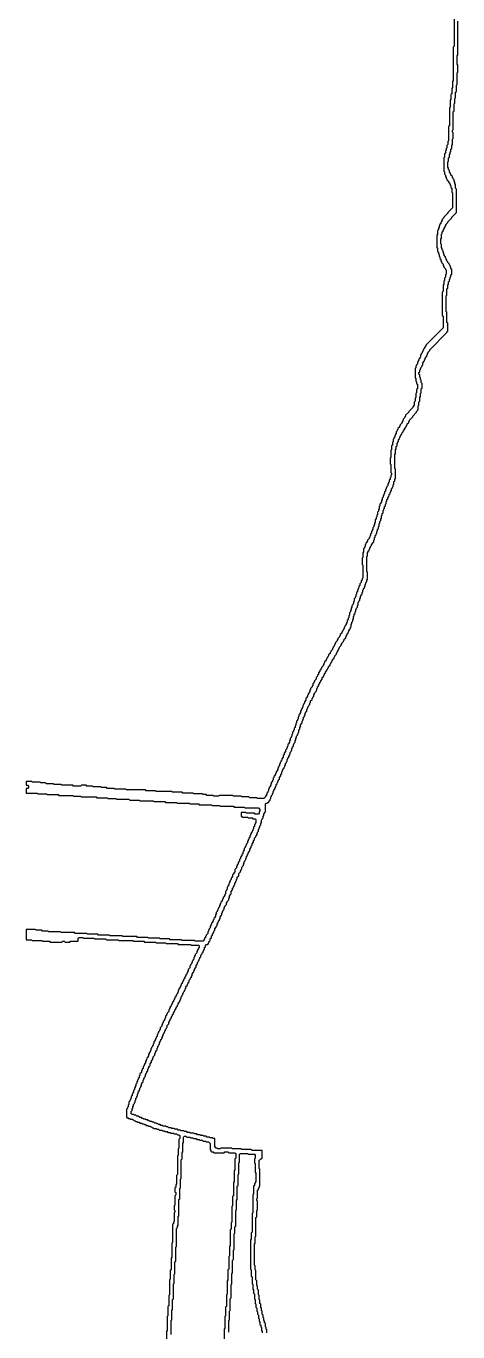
# Model space of a CAD drawing. Header units: metres. Extents: x 0 to 333, y 0 to 424.
# Drawn here: x 0 to 46.2, y 139.5 to 279 of the extents above; entities that cross this region are included whole.
import ezdxf

# ---------------------------------------------------------------- set-up
doc = ezdxf.new("R2010")
doc.units = ezdxf.units.M

msp = doc.modelspace()

# ---------------------------------------------------------------- linework, layer by layer
for points in [[(45.75, 279.92), (45.75, 276.83), (45.67, 276.75), (45.67, 273.17), (45.58, 273.08), (45.58, 272.42), (45.5, 272.33), (45.5, 271.75), (45.42, 271.67), (45.42, 271.17), (45.33, 271.08), (45.33, 270.33), (45.25, 270.25), (45.25, 268.33), (45.17, 268.25), (45.17, 266.75), (45.08, 266.67), (45.08, 266.33), (45, 266.25), (45, 266), (44.92, 265.92), (44.92, 265.75), (44.83, 265.67), (44.83, 265.42), (44.75, 265.33), (44.75, 265), (44.67, 264.92), (44.67, 263.5), (44.75, 263.42), (44.75, 263.17), (44.83, 263.08), (44.83, 262.92), (44.92, 262.83), (44.92, 262.75), (45, 262.67), (45, 262.58), (45.17, 262.42), (45.17, 262.33), (45.25, 262.25), (45.25, 262.17), (45.33, 262.08), (45.33, 262), (45.42, 261.92), (45.42, 261.75), (45.5, 261.67), (45.5, 261.25), (45.58, 261.17), (45.58, 259.58), (45.08, 259.08), (45.08, 259), (44.67, 258.58), (44.67, 258.5), (44.5, 258.33), (44.5, 258.25), (44.42, 258.17), (44.42, 258.08), (44.33, 258), (44.33, 257.92), (44.25, 257.83), (44.25, 257.75), (44.17, 257.67), (44.17, 257.5), (44.08, 257.42), (44.08, 257.25), (44, 257.17), (44, 256.75), (43.92, 256.67), (43.92, 255.33), (44, 255.25), (44, 254.92), (44.08, 254.83), (44.08, 254.67), (44.17, 254.58), (44.17, 254.42), (44.25, 254.33), (44.25, 254.17), (44.33, 254.08), (44.33, 253.92), (44.42, 253.83), (44.42, 253.75), (44.58, 253.58), (44.58, 253.42), (44.67, 253.33), (44.67, 253.25), (44.83, 253.08), (44.83, 253), (44.92, 252.92), (44.92, 252.5), (44.83, 252.42), (44.83, 252.17), (44.75, 252.08), (44.75, 251.83), (44.67, 251.75), (44.67, 251.42), (44.58, 251.33), (44.58, 250.67), (44.5, 250.58), (44.5, 248.08), (44.58, 248), (44.58, 246.75), (42.75, 244.92), (42.75, 244.83), (42.58, 244.67), (42.58, 244.58), (42.5, 244.5), (42.5, 244.42), (42.42, 244.33), (42.42, 244.25), (42.33, 244.17), (42.33, 244.08), (42.25, 244), (42.25, 243.92), (42.17, 243.83), (42.17, 243.67), (42.08, 243.58), (42.08, 243.5), (42, 243.42), (42, 243.33), (41.92, 243.25), (41.92, 243.17), (41.83, 243.08), (41.83, 242.92), (41.75, 242.83), (41.75, 242.75), (41.67, 242.67), (41.67, 242.5), (41.58, 242.42), (41.58, 241.42), (41.67, 241.33), (41.67, 241.08), (41.75, 241), (41.75, 240.83), (41.83, 240.75), (41.83, 240.25), (41.75, 240.17), (41.75, 239.83), (41.67, 239.75), (41.67, 239.33), (41.58, 239.25), (41.58, 238.92), (41.5, 238.83), (41.5, 238.5), (41.33, 238.33), (41.33, 238.25), (40.92, 237.83), (40.92, 237.75), (40.58, 237.42), (40.58, 237.33), (40.5, 237.25), (40.5, 237.17), (40.33, 237), (40.33, 236.92), (40.25, 236.83), (40.25, 236.75), (40.17, 236.67), (40.17, 236.58), (40, 236.42), (40, 236.33), (39.92, 236.25), (39.92, 236.17), (39.75, 236), (39.75, 235.92), (39.67, 235.83), (39.67, 235.75), (39.58, 235.67), (39.58, 235.5), (39.5, 235.42), (39.5, 235.33), (39.42, 235.25), (39.42, 235.08), (39.33, 235), (39.33, 234.92), (39.25, 234.83), (39.25, 234.58), (39.17, 234.5), (39.17, 234.25), (39.08, 234.17), (39.08, 233.75), (39, 233.67), (39, 232.92), (38.92, 232.83), (38.92, 232.25), (39, 232.17), (39, 231.33), (39.08, 231.25), (39.08, 231.08), (39, 231), (39, 230.83), (38.92, 230.75), (38.92, 230.58), (38.83, 230.5), (38.83, 230.33), (38.75, 230.25), (38.75, 230.17), (38.67, 230.08), (38.67, 229.92), (38.58, 229.83), (38.58, 229.75), (38.5, 229.67), (38.5, 229.58), (38.42, 229.5), (38.42, 229.33), (38.33, 229.25), (38.33, 229.08), (38.25, 229), (38.25, 228.92), (38.17, 228.83), (38.17, 228.67), (38.08, 228.58), (38.08, 228.42), (38, 228.33), (38, 228.17), (37.92, 228.08), (37.92, 228), (37.83, 227.92), (37.83, 227.75), (37.75, 227.67), (37.75, 227.42), (37.67, 227.33), (37.67, 227.17), (37.58, 227.08), (37.58, 226.83), (37.5, 226.75), (37.5, 226.58), (37.42, 226.5), (37.42, 226.33), (37.33, 226.25), (37.33, 226), (37.25, 225.92), (37.25, 225.75), (37.17, 225.67), (37.17, 225.5), (37.08, 225.42), (37.08, 225.25), (37, 225.17), (37, 225.08), (36.92, 225), (36.92, 224.83), (36.83, 224.75), (36.83, 224.58), (36.75, 224.5), (36.75, 224.42), (36.67, 224.33), (36.67, 224.25), (36.5, 224.08), (36.5, 224), (36.42, 223.92), (36.42, 223.83), (36.33, 223.75), (36.33, 223.67), (36.25, 223.58), (36.25, 223.42), (36.17, 223.33), (36.17, 223.25), (36.08, 223.17), (36.08, 222.83), (36, 222.75), (36, 222.25), (35.92, 222.17), (35.92, 221.5), (36, 221.42), (36, 220.08), (35.92, 220), (35.92, 219.83), (35.83, 219.75), (35.83, 219.58), (35.67, 219.42), (35.67, 219.25), (35.58, 219.17), (35.58, 219), (35.5, 218.92), (35.5, 218.83), (35.42, 218.75), (35.42, 218.58), (35.33, 218.5), (35.33, 218.33), (35.25, 218.25), (35.25, 218.08), (35.17, 218), (35.17, 217.92), (35.08, 217.83), (35.08, 217.58), (35, 217.5), (35, 217.33), (34.92, 217.25), (34.92, 217.17), (34.83, 217.08), (34.83, 216.92), (34.75, 216.83), (34.75, 216.67), (34.67, 216.58), (34.67, 216.42), (34.58, 216.33), (34.58, 216.08), (34.5, 216), (34.5, 215.83), (34.42, 215.75), (34.42, 215.58), (34.33, 215.5), (34.33, 215.33), (34.25, 215.25), (34.25, 215.17), (34.17, 215.08), (34.17, 215), (34.08, 214.92), (34.08, 214.83), (34, 214.75), (34, 214.67), (33.92, 214.58), (33.92, 214.5), (33.83, 214.42), (33.83, 214.33), (33.75, 214.25), (33.75, 214.17), (33.58, 214), (33.58, 213.92), (33.5, 213.83), (33.5, 213.75), (33.33, 213.58), (33.33, 213.5), (33.25, 213.42), (33.25, 213.33), (33.08, 213.17), (33.08, 213.08), (33, 213), (33, 212.92), (32.92, 212.83), (32.92, 212.75), (32.83, 212.67), (32.83, 212.58), (32.75, 212.5), (32.75, 212.42), (32.58, 212.25), (32.58, 212.17), (32.5, 212.08), (32.5, 212), (32.33, 211.83), (32.33, 211.75), (32.25, 211.67), (32.25, 211.58), (32.17, 211.5), (32.17, 211.42), (32.08, 211.33), (32.08, 211.25), (31.92, 211.08), (31.92, 211), (31.83, 210.92), (31.83, 210.83), (31.75, 210.75), (31.75, 210.67), (31.58, 210.5), (31.58, 210.42), (31.5, 210.33), (31.5, 210.25), (31.42, 210.17), (31.42, 210.08), (31.25, 209.92), (31.25, 209.75), (31.17, 209.67), (31.17, 209.58), (31, 209.42), (31, 209.25), (30.83, 209.08), (30.83, 209), (30.75, 208.92), (30.75, 208.83), (30.67, 208.75), (30.67, 208.58), (30.58, 208.5), (30.58, 208.42), (30.42, 208.25), (30.42, 208.17), (30.33, 208.08), (30.33, 207.92), (30.25, 207.83), (30.25, 207.75), (30.17, 207.67), (30.17, 207.58), (30.08, 207.5), (30.08, 207.42), (30, 207.33), (30, 207.25), (29.92, 207.17), (29.92, 207), (29.75, 206.83), (29.75, 206.67), (29.67, 206.58), (29.67, 206.5), (29.58, 206.42), (29.58, 206.25), (29.5, 206.17), (29.5, 206.08), (29.42, 206), (29.42, 205.92), (29.33, 205.83), (29.33, 205.67), (29.25, 205.58), (29.25, 205.5), (29.17, 205.42), (29.17, 205.25), (29.08, 205.17), (29.08, 205), (29, 204.92), (29, 204.83), (28.92, 204.75), (28.92, 204.58), (28.83, 204.5), (28.83, 204.33), (28.75, 204.25), (28.75, 204.08), (28.67, 204), (28.67, 203.83), (28.58, 203.75), (28.58, 203.67), (28.5, 203.58), (28.5, 203.42), (28.42, 203.33), (28.42, 203.17), (28.33, 203.08), (28.33, 203), (28.25, 202.92), (28.25, 202.75), (28.17, 202.67), (28.17, 202.5), (28.08, 202.42), (28.08, 202.33), (28, 202.25), (28, 202.08), (27.92, 202), (27.92, 201.92), (27.83, 201.83), (27.83, 201.75), (27.75, 201.67), (27.75, 201.5), (27.58, 201.33), (27.58, 201.17), (27.5, 201.08), (27.5, 200.92), (27.33, 200.75), (27.33, 200.58), (27.25, 200.5), (27.25, 200.42), (27.17, 200.33), (27.17, 200.25), (27.08, 200.17), (27.08, 200), (27, 199.92), (27, 199.83), (26.92, 199.75), (26.92, 199.58), (26.83, 199.5), (26.83, 199.42), (26.75, 199.33), (26.75, 199.25), (26.67, 199.17), (26.67, 199.08), (26.58, 199), (26.58, 198.92), (26.5, 198.83), (26.5, 198.75), (26.42, 198.67), (26.42, 198.5), (26.33, 198.42), (26.33, 198.33), (26.25, 198.25), (26.25, 198.17), (26.17, 198.08), (26.17, 197.92), (26.08, 197.83), (26.08, 197.75), (26, 197.67), (26, 197.58), (25.92, 197.5), (25.92, 197.33), (25.83, 197.25), (25.83, 197.17), (25.75, 197.08), (25.75, 196.92), (25.58, 196.75), (25.58, 196.67), (25.42, 196.5), (24.75, 196.5), (24.67, 196.58), (23.92, 196.58), (23.83, 196.67), (23.08, 196.67), (23, 196.75), (22.17, 196.75), (22.08, 196.83), (20.67, 196.83), (20.58, 196.75), (20.08, 196.75), (20, 196.83), (19.33, 196.83), (19.25, 196.92), (18.92, 196.92), (18.83, 197), (17.92, 197), (17.83, 197.08), (16.75, 197.08), (16.67, 197.17), (15.67, 197.17), (15.58, 197.25), (13.92, 197.25), (13.83, 197.33), (12.83, 197.33), (12.75, 197.42), (10.75, 197.42), (10.67, 197.5), (9.5, 197.5), (9.42, 197.58), (8.67, 197.58), (8.58, 197.67), (8.08, 197.67), (8, 197.75), (7.17, 197.75), (7.08, 197.83), (6.5, 197.83), (6.42, 197.92), (5.92, 197.92), (5.83, 197.83), (5.08, 197.83), (5, 197.92), (3.83, 197.92), (3.75, 198), (3, 198), (2.92, 198.08), (2.17, 198.08), (2.08, 198.17), (1.58, 198.17), (1.5, 198.25), (0.67, 198.25), (0.58, 198.33), (0, 198.33), (0, 197.92), (0.17, 197.92), (0.25, 197.83), (0.25, 197.67), (0.17, 197.58), (0, 197.58), (0, 197.08), (1.17, 197.08), (1.25, 197), (2.17, 197), (2.25, 196.92), (3.42, 196.92), (3.5, 196.83), (5, 196.83), (5.08, 196.75), (5.83, 196.75), (5.92, 196.67), (7.5, 196.67), (7.58, 196.58), (8.67, 196.58), (8.75, 196.5), (9.58, 196.5), (9.67, 196.42), (11, 196.42), (11.08, 196.33), (12.08, 196.33), (12.17, 196.25), (13.58, 196.25), (13.67, 196.17), (14.83, 196.17), (14.92, 196.08), (16.08, 196.08), (16.17, 196), (17.42, 196), (17.5, 195.92), (18.42, 195.92), (18.5, 195.83), (19.83, 195.83), (19.92, 195.75), (20.67, 195.75), (20.75, 195.67), (22.17, 195.67), (22.25, 195.58), (23.33, 195.58), (23.42, 195.5), (24.83, 195.5), (25, 195.33), (25, 195.17), (24.92, 195.08), (24.92, 194.92), (24.83, 194.83), (24.5, 194.83), (24.42, 194.92), (23.58, 194.92), (23.5, 195), (23, 195), (23, 194.58), (23.08, 194.58), (23.17, 194.5), (23.67, 194.5), (23.75, 194.42), (24.17, 194.42), (24.25, 194.33), (24.5, 194.33), (24.58, 194.25), (24.58, 193.92), (24.5, 193.83), (24.5, 193.75), (24.42, 193.67), (24.42, 193.5), (24.33, 193.42), (24.33, 193.25), (24.25, 193.17), (24.25, 193.08), (24.17, 193), (24.17, 192.92), (24.08, 192.83), (24.08, 192.75), (24, 192.67), (24, 192.58), (23.92, 192.5), (23.92, 192.33), (23.83, 192.25), (23.83, 192.17), (23.75, 192.08), (23.75, 192), (23.67, 191.92), (23.67, 191.75), (23.58, 191.67), (23.58, 191.58), (23.5, 191.5), (23.5, 191.42), (23.42, 191.33), (23.42, 191.25), (23.33, 191.17), (23.33, 191), (23.25, 190.92), (23.25, 190.83), (23.17, 190.75), (23.17, 190.58), (23.08, 190.5), (23.08, 190.42), (22.92, 190.25), (22.92, 190.08), (22.83, 190), (22.83, 189.83), (22.67, 189.67), (22.67, 189.5), (22.58, 189.42), (22.58, 189.33), (22.5, 189.25), (22.5, 189.08), (22.33, 188.92), (22.33, 188.67), (22.17, 188.5), (22.17, 188.42), (22.08, 188.33), (22.08, 188.17), (21.92, 188), (21.92, 187.83), (21.83, 187.75), (21.83, 187.67), (21.75, 187.58), (21.75, 187.5), (21.67, 187.42), (21.67, 187.25), (21.58, 187.17), (21.58, 187.08), (21.5, 187), (21.5, 186.83), (21.42, 186.75), (21.42, 186.67), (21.33, 186.58), (21.33, 186.33), (21.25, 186.25), (21.25, 186.17), (21.17, 186.08), (21.17, 186), (21.08, 185.92), (21.08, 185.83), (21, 185.75), (21, 185.67), (20.92, 185.58), (20.92, 185.5), (20.83, 185.42), (20.83, 185.33), (20.75, 185.25), (20.75, 185.17), (20.67, 185.08), (20.67, 184.92), (20.58, 184.83), (20.58, 184.75), (20.5, 184.67), (20.5, 184.58), (20.42, 184.5), (20.42, 184.42), (20.33, 184.33), (20.33, 184.17), (20.25, 184.08), (20.25, 183.92), (20.17, 183.83), (20.17, 183.75), (20.08, 183.67), (20.08, 183.58), (20, 183.5), (20, 183.42), (19.92, 183.33), (19.92, 183.25), (19.83, 183.17), (19.83, 183.08), (19.75, 183), (19.75, 182.92), (19.67, 182.83), (19.67, 182.67), (19.58, 182.58), (19.58, 182.5), (19.5, 182.42), (19.5, 182.33), (19.42, 182.25), (19.42, 182.08), (19.25, 181.92), (19.25, 181.83), (19.17, 181.75), (19.17, 181.67), (19.08, 181.58), (19.08, 181.5), (19, 181.42), (19, 181.33), (18.92, 181.25), (18.08, 181.25), (18, 181.33), (16.67, 181.33), (16.58, 181.42), (15.42, 181.42), (15.33, 181.5), (14.33, 181.5), (14.25, 181.58), (13.08, 181.58), (13, 181.67), (11.92, 181.67), (11.83, 181.75), (10.33, 181.75), (10.25, 181.83), (9, 181.83), (8.92, 181.92), (7.75, 181.92), (7.67, 182), (6.58, 182), (6.5, 182.08), (5.25, 182.08), (5.17, 182.17), (3.75, 182.17), (3.67, 182.25), (2.42, 182.25), (2.33, 182.33), (1.75, 182.33), (1.67, 182.42), (1.08, 182.42), (1, 182.5), (0, 182.5), (0, 181.42), (0.58, 181.42), (0.67, 181.33), (1.67, 181.33), (1.75, 181.25), (2.5, 181.25), (2.58, 181.17), (3.83, 181.17), (3.92, 181.25), (4.08, 181.25), (4.17, 181.17), (4.67, 181.17), (4.75, 181.25), (5.58, 181.25), (5.58, 181.58), (5.67, 181.67), (6.08, 181.67), (6.17, 181.58), (7.25, 181.58), (7.33, 181.5), (8.5, 181.5), (8.58, 181.42), (9.83, 181.42), (9.92, 181.33), (11.42, 181.33), (11.5, 181.25), (12.58, 181.25), (12.67, 181.17), (13.83, 181.17), (13.92, 181.08), (14.92, 181.08), (15, 181), (16.17, 181), (16.25, 180.92), (17.58, 180.92), (17.67, 180.83), (18.42, 180.83), (18.5, 180.75), (18.5, 180.58), (18.42, 180.5), (18.42, 180.42), (18.33, 180.33), (18.33, 180.25), (18.25, 180.17), (18.25, 180), (18.08, 179.83), (18.08, 179.75), (18, 179.67), (18, 179.58), (17.92, 179.5), (17.92, 179.33), (17.83, 179.25), (17.83, 179.17), (17.75, 179.08), (17.75, 179), (17.67, 178.92), (17.67, 178.83), (17.58, 178.75), (17.58, 178.67), (17.5, 178.58), (17.5, 178.42), (17.33, 178.25), (17.33, 178.08), (17.25, 178), (17.25, 177.92), (17.17, 177.83), (17.17, 177.75), (17.08, 177.67), (17.08, 177.58), (17, 177.5), (17, 177.42), (16.92, 177.33), (16.92, 177.25), (16.83, 177.17), (16.83, 177.08), (16.75, 177), (16.75, 176.92), (16.67, 176.83), (16.67, 176.75), (16.58, 176.67), (16.58, 176.58), (16.5, 176.5), (16.5, 176.42), (16.42, 176.33), (16.42, 176.25), (16.33, 176.17), (16.33, 176.08), (16.25, 176), (16.25, 175.83), (16.17, 175.75), (16.17, 175.67), (16.08, 175.58), (16.08, 175.5), (16, 175.42), (16, 175.33), (15.92, 175.25), (15.92, 175.17), (15.83, 175.08), (15.83, 175), (15.75, 174.92), (15.75, 174.83), (15.67, 174.75), (15.67, 174.67), (15.58, 174.58), (15.58, 174.5), (15.5, 174.42), (15.5, 174.33), (15.42, 174.25), (15.42, 174.17), (15.33, 174.08), (15.33, 174), (15.25, 173.92), (15.25, 173.75), (15.08, 173.58), (15.08, 173.5), (15, 173.42), (15, 173.33), (14.92, 173.25), (14.92, 173.08), (14.83, 173), (14.83, 172.92), (14.75, 172.83), (14.75, 172.75), (14.67, 172.67), (14.67, 172.58), (14.58, 172.5), (14.58, 172.42), (14.5, 172.33), (14.5, 172.17), (14.33, 172), (14.33, 171.83), (14.25, 171.75), (14.25, 171.67), (14.17, 171.58), (14.17, 171.5), (14.08, 171.42), (14.08, 171.33), (14, 171.25), (14, 171.08), (13.92, 171), (13.92, 170.92), (13.83, 170.83), (13.83, 170.75), (13.75, 170.67), (13.75, 170.58), (13.67, 170.5), (13.67, 170.33), (13.58, 170.25), (13.58, 170.17), (13.5, 170.08), (13.5, 170), (13.42, 169.92), (13.42, 169.83), (13.33, 169.75), (13.33, 169.58), (13.25, 169.5), (13.25, 169.42), (13.17, 169.33), (13.17, 169.25), (13.08, 169.17), (13.08, 169), (13, 168.92), (13, 168.83), (12.92, 168.75), (12.92, 168.67), (12.83, 168.58), (12.83, 168.5), (12.75, 168.42), (12.75, 168.25), (12.67, 168.17), (12.67, 168.08), (12.58, 168), (12.58, 167.92), (12.5, 167.83), (12.5, 167.67), (12.42, 167.58), (12.42, 167.5), (12.33, 167.42), (12.33, 167.25), (12.17, 167.08), (12.17, 166.92), (12.08, 166.83), (12.08, 166.67), (12, 166.58), (12, 166.5), (11.92, 166.42), (11.92, 166.33), (11.83, 166.25), (11.83, 166.08), (11.75, 166), (11.75, 165.83), (11.67, 165.75), (11.67, 165.67), (11.58, 165.58), (11.58, 165.42), (11.5, 165.33), (11.5, 165.17), (11.42, 165.08), (11.42, 165), (11.33, 164.92), (11.33, 164.75), (11.25, 164.67), (11.25, 164.5), (11.17, 164.42), (11.17, 164.33), (11.08, 164.25), (11.08, 164.17), (11, 164.08), (11, 163.83), (10.92, 163.75), (10.92, 163.58), (10.83, 163.5), (10.83, 163.42), (10.75, 163.33), (10.75, 162.42), (10.83, 162.42), (10.92, 162.33), (11.08, 162.33), (11.17, 162.25), (11.33, 162.25), (11.42, 162.17), (11.5, 162.17), (11.58, 162.08), (11.67, 162.08), (11.75, 162), (11.83, 162), (11.92, 161.92), (12.08, 161.92), (12.17, 161.83), (12.33, 161.83), (12.42, 161.75), (12.58, 161.75), (12.67, 161.67), (12.75, 161.67), (12.83, 161.58), (13, 161.58), (13.08, 161.5), (13.25, 161.5), (13.33, 161.42), (13.42, 161.42), (13.5, 161.33), (13.58, 161.33), (13.67, 161.25), (13.92, 161.25), (14, 161.17), (14.17, 161.17), (14.25, 161.08), (14.5, 161.08), (14.58, 161), (14.75, 161), (14.83, 160.92), (15.08, 160.92), (15.17, 160.83), (15.42, 160.83), (15.5, 160.75), (15.75, 160.75), (15.83, 160.67), (16.08, 160.67), (16.17, 160.58), (16.33, 160.58), (16.42, 160.5), (16.42, 160.17), (16.33, 160.08), (16.33, 159.17), (16.25, 159.08), (16.25, 158.42), (16.17, 158.33), (16.17, 156.33), (16.08, 156.25), (16.08, 155.33), (16, 155.25), (16, 155), (15.92, 154.92), (15.92, 154.5), (16, 154.42), (16, 154.17), (15.92, 154.08), (15.92, 153.08), (15.83, 153), (15.83, 152.58), (15.92, 152.5), (15.92, 152.33), (15.83, 152.25), (15.83, 151.33), (15.75, 151.25), (15.75, 151.08), (15.67, 151), (15.67, 149.08), (15.58, 149), (15.58, 147.5), (15.5, 147.42), (15.5, 146.17), (15.42, 146.08), (15.42, 145.17), (15.33, 145.08), (15.33, 143.5), (15.25, 143.42), (15.25, 142.33), (15.17, 142.25), (15.17, 141.25), (15.08, 141.17), (15.08, 139.67), (15, 139.58), (15, 138.17)], [(25.75, 139.42), (25.75, 139.75), (25.67, 139.83), (25.67, 140), (25.58, 140.08), (25.58, 140.42), (25.5, 140.5), (25.5, 140.67), (25.42, 140.75), (25.42, 141), (25.33, 141.08), (25.33, 141.33), (25.25, 141.42), (25.25, 141.75), (25.17, 141.83), (25.17, 142.08), (25.08, 142.17), (25.08, 142.5), (25, 142.58), (25, 142.92), (24.92, 143), (24.92, 143.42), (24.83, 143.5), (24.83, 144), (24.75, 144.08), (24.75, 144.42), (24.67, 144.5), (24.67, 145), (24.58, 145.08), (24.58, 146.08), (24.5, 146.17), (24.5, 146.58), (24.42, 146.67), (24.42, 148.92), (24.5, 149), (24.5, 149.67), (24.58, 149.75), (24.58, 151.75), (24.67, 151.83), (24.67, 152.5), (24.75, 152.58), (24.75, 153.5), (24.67, 153.58), (24.67, 153.75), (24.75, 153.83), (24.75, 154.67), (24.83, 154.75), (24.83, 154.83), (24.92, 154.92), (24.92, 155), (25, 155.08), (25, 156.92), (24.92, 157), (24.92, 157.83), (25.08, 158), (25.17, 158), (25.25, 158.08), (25.25, 158.92), (24.17, 158.92), (24.08, 159), (23.08, 159), (23, 159.08), (22.08, 159.08), (22, 159.17), (20.83, 159.17), (20.75, 159.08), (20.5, 159.08), (20.42, 159.17), (20.33, 159.17), (20.17, 159.33), (20.17, 160.17), (20, 160.17), (19.92, 160.25), (19.67, 160.25), (19.58, 160.33), (19.33, 160.33), (19.25, 160.42), (19, 160.42), (18.92, 160.5), (18.67, 160.5), (18.58, 160.58), (18.33, 160.58), (18.25, 160.67), (18, 160.67), (17.92, 160.75), (17.58, 160.75), (17.5, 160.83), (17.25, 160.83), (17.17, 160.92), (16.92, 160.92), (16.83, 161), (16.58, 161), (16.5, 161.08), (16.25, 161.08), (16.17, 161.17), (15.92, 161.17), (15.83, 161.25), (15.58, 161.25), (15.5, 161.33), (15.25, 161.33), (15.17, 161.42), (15, 161.42), (14.92, 161.5), (14.67, 161.5), (14.58, 161.58), (14.42, 161.58), (14.33, 161.67), (14.17, 161.67), (14.08, 161.75), (14, 161.75), (13.92, 161.83), (13.75, 161.83), (13.67, 161.92), (13.5, 161.92), (13.42, 162), (13.25, 162), (13.17, 162.08), (13.08, 162.08), (13, 162.17), (12.83, 162.17), (12.75, 162.25), (12.58, 162.25), (12.5, 162.33), (12.42, 162.33), (12.33, 162.42), (12.17, 162.42), (12, 162.58), (11.83, 162.58), (11.75, 162.67), (11.58, 162.67), (11.5, 162.75), (11.33, 162.75), (11.25, 162.83), (11.25, 163.08), (11.33, 163.17), (11.33, 163.33), (11.42, 163.42), (11.42, 163.58), (11.5, 163.67), (11.5, 163.83), (11.58, 163.92), (11.58, 164), (11.67, 164.08), (11.67, 164.25), (11.75, 164.33), (11.75, 164.5), (11.83, 164.58), (11.83, 164.67), (11.92, 164.75), (11.92, 164.92), (12, 165), (12, 165.17), (12.08, 165.25), (12.08, 165.33), (12.17, 165.42), (12.17, 165.58), (12.25, 165.67), (12.25, 165.75), (12.33, 165.83), (12.33, 166), (12.42, 166.08), (12.42, 166.17), (12.5, 166.25), (12.5, 166.42), (12.58, 166.5), (12.58, 166.58), (12.67, 166.67), (12.67, 166.75), (12.75, 166.83), (12.75, 167), (12.83, 167.08), (12.83, 167.17), (12.92, 167.25), (12.92, 167.33), (13, 167.42), (13, 167.58), (13.08, 167.67), (13.08, 167.75), (13.17, 167.83), (13.17, 167.92), (13.25, 168), (13.25, 168.17), (13.42, 168.33), (13.42, 168.5), (13.5, 168.58), (13.5, 168.67), (13.58, 168.75), (13.58, 168.92), (13.75, 169.08), (13.75, 169.25), (13.83, 169.33), (13.83, 169.42), (13.92, 169.5), (13.92, 169.58), (14, 169.67), (14, 169.83), (14.08, 169.92), (14.08, 170), (14.17, 170.08), (14.17, 170.17), (14.25, 170.25), (14.25, 170.42), (14.33, 170.5), (14.33, 170.58), (14.42, 170.67), (14.42, 170.75), (14.5, 170.83), (14.5, 170.92), (14.58, 171), (14.58, 171.08), (14.67, 171.17), (14.67, 171.33), (14.75, 171.42), (14.75, 171.5), (14.83, 171.58), (14.83, 171.67), (14.92, 171.75), (14.92, 171.83), (15, 171.92), (15, 172), (15.08, 172.08), (15.08, 172.25), (15.25, 172.42), (15.25, 172.58), (15.33, 172.67), (15.33, 172.75), (15.42, 172.83), (15.42, 172.92), (15.5, 173), (15.5, 173.08), (15.58, 173.17), (15.58, 173.25), (15.67, 173.33), (15.67, 173.42), (15.75, 173.5), (15.75, 173.58), (15.83, 173.67), (15.83, 173.75), (15.92, 173.83), (15.92, 173.92), (16, 174), (16, 174.08), (16.08, 174.17), (16.08, 174.25), (16.17, 174.33), (16.17, 174.42), (16.25, 174.5), (16.25, 174.58), (16.33, 174.67), (16.33, 174.75), (16.42, 174.83), (16.42, 174.92), (16.5, 175), (16.5, 175.08), (16.58, 175.17), (16.58, 175.33), (16.67, 175.42), (16.67, 175.5), (16.75, 175.58), (16.75, 175.67), (16.83, 175.75), (16.83, 175.83), (16.92, 175.92), (16.92, 176), (17, 176.08), (17, 176.17), (17.08, 176.25), (17.08, 176.42), (17.25, 176.58), (17.25, 176.67), (17.33, 176.75), (17.33, 176.83), (17.42, 176.92), (17.42, 177.08), (17.58, 177.25), (17.58, 177.33), (17.67, 177.42), (17.67, 177.5), (17.75, 177.58), (17.75, 177.75), (17.83, 177.83), (17.83, 177.92), (17.92, 178), (17.92, 178.08), (18, 178.17), (18, 178.25), (18.08, 178.33), (18.08, 178.42), (18.17, 178.5), (18.17, 178.67), (18.33, 178.83), (18.33, 179), (18.42, 179.08), (18.42, 179.17), (18.5, 179.25), (18.5, 179.33), (18.58, 179.42), (18.58, 179.5), (18.67, 179.58), (18.67, 179.75), (18.83, 179.92), (18.83, 180), (18.92, 180.08), (18.92, 180.17), (19, 180.25), (19, 180.33), (19.08, 180.42), (19.08, 180.58), (19.17, 180.67), (19.17, 180.83), (19.25, 180.92), (19.42, 180.92), (19.5, 181), (19.5, 181.08), (19.58, 181.17), (19.58, 181.25), (19.67, 181.33), (19.67, 181.5), (19.75, 181.58), (19.83, 181.58), (19.83, 181.83), (19.92, 181.92), (19.92, 182), (20.08, 182.17), (20.08, 182.33), (20.17, 182.42), (20.17, 182.58), (20.33, 182.75), (20.33, 182.83), (20.42, 182.92), (20.42, 183.08), (20.5, 183.17), (20.5, 183.25), (20.58, 183.33), (20.58, 183.42), (20.67, 183.5), (20.67, 183.58), (20.75, 183.67), (20.75, 183.83), (20.83, 183.92), (20.83, 184), (20.92, 184.08), (20.92, 184.25), (21, 184.33), (21, 184.42), (21.08, 184.5), (21.08, 184.58), (21.17, 184.67), (21.17, 184.83), (21.25, 184.92), (21.25, 185), (21.42, 185.17), (21.42, 185.33), (21.5, 185.42), (21.5, 185.5), (21.67, 185.67), (21.67, 185.83), (21.75, 185.92), (21.75, 186.08), (21.83, 186.17), (21.83, 186.25), (21.92, 186.33), (21.92, 186.58), (22.08, 186.75), (22.08, 186.92), (22.17, 187), (22.17, 187.08), (22.25, 187.17), (22.25, 187.25), (22.33, 187.33), (22.33, 187.5), (22.42, 187.58), (22.42, 187.67), (22.5, 187.75), (22.5, 187.83), (22.58, 187.92), (22.58, 188.08), (22.75, 188.25), (22.75, 188.5), (22.92, 188.67), (22.92, 188.75), (23, 188.83), (23, 188.92), (23.08, 189), (23.08, 189.17), (23.25, 189.33), (23.25, 189.5), (23.33, 189.58), (23.33, 189.75), (23.42, 189.83), (23.42, 189.92), (23.5, 190), (23.5, 190.08), (23.58, 190.17), (23.58, 190.33), (23.67, 190.42), (23.67, 190.5), (23.75, 190.58), (23.75, 190.67), (23.83, 190.75), (23.83, 190.83), (23.92, 190.92), (23.92, 191.08), (24.08, 191.25), (24.08, 191.42), (24.17, 191.5), (24.17, 191.67), (24.33, 191.83), (24.33, 192), (24.42, 192.08), (24.42, 192.25), (24.58, 192.42), (24.58, 192.5), (24.67, 192.58), (24.67, 192.67), (24.75, 192.75), (24.75, 192.92), (24.83, 193), (24.83, 193.17), (24.92, 193.25), (24.92, 193.33), (25, 193.42), (25, 193.58), (25.08, 193.67), (25.08, 193.83), (25.17, 193.92), (25.17, 194.17), (25.25, 194.25), (25.25, 194.33), (25.33, 194.42), (25.33, 194.58), (25.42, 194.67), (25.42, 194.83), (25.5, 194.92), (25.5, 195), (25.58, 195.08), (25.58, 195.92), (25.67, 196), (25.75, 196), (25.83, 196.08), (25.92, 196.08), (26, 196.17), (26, 196.25), (26.08, 196.33), (26.08, 196.42), (26.17, 196.5), (26.17, 196.67), (26.25, 196.75), (26.25, 196.83), (26.33, 196.92), (26.33, 197), (26.42, 197.08), (26.42, 197.25), (26.5, 197.33), (26.5, 197.42), (26.58, 197.5), (26.58, 197.58), (26.67, 197.67), (26.67, 197.75), (26.75, 197.83), (26.75, 198), (26.83, 198.08), (26.83, 198.17), (26.92, 198.25), (26.92, 198.33), (27, 198.42), (27, 198.5), (27.08, 198.58), (27.08, 198.75), (27.25, 198.92), (27.25, 199.08), (27.33, 199.17), (27.33, 199.33), (27.42, 199.42), (27.42, 199.5), (27.5, 199.58), (27.5, 199.67), (27.58, 199.75), (27.58, 199.83), (27.67, 199.92), (27.67, 200), (27.75, 200.08), (27.75, 200.25), (27.83, 200.33), (27.83, 200.42), (27.92, 200.5), (27.92, 200.67), (28, 200.75), (28, 200.83), (28.08, 200.92), (28.08, 201), (28.17, 201.08), (28.17, 201.17), (28.25, 201.25), (28.25, 201.42), (28.33, 201.5), (28.33, 201.58), (28.42, 201.67), (28.42, 201.83), (28.5, 201.92), (28.5, 202), (28.58, 202.08), (28.58, 202.25), (28.67, 202.33), (28.67, 202.42), (28.75, 202.5), (28.75, 202.67), (28.83, 202.75), (28.83, 202.92), (28.92, 203), (28.92, 203.17), (29, 203.25), (29, 203.33), (29.08, 203.42), (29.08, 203.5), (29.17, 203.58), (29.17, 203.83), (29.25, 203.92), (29.25, 204.08), (29.33, 204.17), (29.33, 204.33), (29.42, 204.42), (29.42, 204.5), (29.5, 204.58), (29.5, 204.75), (29.58, 204.83), (29.58, 204.92), (29.67, 205), (29.67, 205.17), (29.75, 205.25), (29.75, 205.33), (29.83, 205.42), (29.83, 205.58), (29.92, 205.67), (29.92, 205.75), (30, 205.83), (30, 206), (30.08, 206.08), (30.08, 206.17), (30.17, 206.25), (30.17, 206.33), (30.25, 206.42), (30.25, 206.5), (30.33, 206.58), (30.33, 206.67), (30.42, 206.75), (30.42, 206.92), (30.58, 207.08), (30.58, 207.17), (30.67, 207.25), (30.67, 207.33), (30.75, 207.42), (30.75, 207.58), (30.83, 207.67), (30.83, 207.75), (31, 207.92), (31, 208), (31.08, 208.08), (31.08, 208.25), (31.17, 208.33), (31.17, 208.42), (31.25, 208.5), (31.25, 208.58), (31.33, 208.67), (31.33, 208.75), (31.42, 208.83), (31.42, 208.92), (31.5, 209), (31.5, 209.08), (31.67, 209.25), (31.67, 209.42), (31.83, 209.58), (31.83, 209.67), (31.92, 209.75), (31.92, 209.83), (32, 209.92), (32, 210), (32.17, 210.17), (32.17, 210.25), (32.25, 210.33), (32.25, 210.42), (32.33, 210.5), (32.33, 210.58), (32.5, 210.75), (32.5, 210.83), (32.58, 210.92), (32.58, 211), (32.67, 211.08), (32.67, 211.17), (32.75, 211.25), (32.75, 211.33), (32.92, 211.5), (32.92, 211.58), (33, 211.67), (33, 211.75), (33.17, 211.92), (33.17, 212), (33.25, 212.08), (33.25, 212.17), (33.33, 212.25), (33.33, 212.33), (33.42, 212.42), (33.42, 212.5), (33.5, 212.58), (33.5, 212.67), (33.67, 212.83), (33.67, 212.92), (33.75, 213), (33.75, 213.08), (33.92, 213.25), (33.92, 213.33), (34, 213.42), (34, 213.5), (34.17, 213.67), (34.17, 213.75), (34.25, 213.83), (34.25, 213.92), (34.33, 214), (34.33, 214.08), (34.42, 214.17), (34.42, 214.25), (34.5, 214.33), (34.5, 214.42), (34.58, 214.5), (34.58, 214.58), (34.67, 214.67), (34.67, 214.75), (34.75, 214.83), (34.75, 215.08), (34.83, 215.17), (34.83, 215.33), (34.92, 215.42), (34.92, 215.58), (35, 215.67), (35, 215.92), (35.08, 216), (35.08, 216.17), (35.17, 216.25), (35.17, 216.42), (35.25, 216.5), (35.25, 216.67), (35.33, 216.75), (35.33, 216.83), (35.42, 216.92), (35.42, 217.08), (35.5, 217.17), (35.5, 217.42), (35.58, 217.5), (35.58, 217.58), (35.67, 217.67), (35.67, 217.83), (35.75, 217.92), (35.75, 218.08), (35.83, 218.17), (35.83, 218.25), (35.92, 218.33), (35.92, 218.5), (36, 218.58), (36, 218.75), (36.08, 218.83), (36.08, 218.92), (36.17, 219), (36.17, 219.08), (36.25, 219.17), (36.25, 219.33), (36.33, 219.42), (36.33, 219.58), (36.42, 219.67), (36.42, 219.83), (36.5, 219.92), (36.5, 220.67), (36.42, 220.75), (36.42, 222.33), (36.5, 222.42), (36.5, 222.75), (36.58, 222.83), (36.58, 222.92), (36.67, 223), (36.67, 223.08), (36.75, 223.17), (36.75, 223.25), (36.83, 223.33), (36.83, 223.42), (36.92, 223.5), (36.92, 223.58), (37.08, 223.75), (37.08, 223.83), (37.17, 223.92), (37.17, 224.08), (37.25, 224.17), (37.25, 224.33), (37.33, 224.42), (37.33, 224.58), (37.42, 224.67), (37.42, 224.75), (37.5, 224.83), (37.5, 225), (37.58, 225.08), (37.58, 225.25), (37.67, 225.33), (37.67, 225.5), (37.75, 225.58), (37.75, 225.83), (37.83, 225.92), (37.83, 226.08), (37.92, 226.17), (37.92, 226.33), (38, 226.42), (38, 226.67), (38.08, 226.75), (38.08, 226.92), (38.17, 227), (38.17, 227.25), (38.25, 227.33), (38.25, 227.42), (38.33, 227.5), (38.33, 227.67), (38.42, 227.75), (38.42, 227.92), (38.5, 228), (38.5, 228.17), (38.58, 228.25), (38.58, 228.42), (38.67, 228.5), (38.67, 228.58), (38.75, 228.67), (38.75, 228.75), (38.83, 228.83), (38.83, 229), (38.92, 229.08), (38.92, 229.17), (39, 229.25), (39, 229.33), (39.08, 229.42), (39.08, 229.58), (39.17, 229.67), (39.17, 229.75), (39.25, 229.83), (39.25, 230), (39.33, 230.08), (39.33, 230.33), (39.42, 230.42), (39.42, 230.58), (39.5, 230.67), (39.5, 231.67), (39.42, 231.75), (39.42, 233.25), (39.5, 233.33), (39.5, 233.75), (39.58, 233.83), (39.58, 234.08), (39.67, 234.17), (39.67, 234.42), (39.75, 234.5), (39.75, 234.58), (39.83, 234.67), (39.83, 234.83), (39.92, 234.92), (39.92, 235), (40, 235.08), (40, 235.17), (40.08, 235.25), (40.08, 235.33), (40.17, 235.42), (40.17, 235.5), (40.33, 235.67), (40.33, 235.75), (40.42, 235.83), (40.42, 235.92), (40.58, 236.08), (40.58, 236.17), (40.67, 236.25), (40.67, 236.33), (40.75, 236.42), (40.75, 236.5), (40.92, 236.67), (40.92, 236.75), (41, 236.83), (41, 236.92), (41.33, 237.25), (41.33, 237.33), (41.75, 237.75), (41.75, 237.83), (41.92, 238), (41.92, 238.42), (42, 238.5), (42, 238.83), (42.08, 238.92), (42.08, 239.33), (42.17, 239.42), (42.17, 239.75), (42.25, 239.83), (42.25, 240.25), (42.33, 240.33), (42.33, 240.83), (42.25, 240.92), (42.25, 241.17), (42.17, 241.25), (42.17, 241.42), (42.08, 241.5), (42.08, 241.75), (42, 241.83), (42, 242), (42.08, 242.08), (42.08, 242.25), (42.17, 242.33), (42.17, 242.42), (42.25, 242.5), (42.25, 242.58), (42.33, 242.67), (42.33, 242.75), (42.42, 242.83), (42.42, 243), (42.5, 243.08), (42.5, 243.17), (42.58, 243.25), (42.58, 243.33), (42.67, 243.42), (42.67, 243.5), (42.75, 243.58), (42.75, 243.67), (42.83, 243.75), (42.83, 243.83), (42.92, 243.92), (42.92, 244), (43, 244.08), (43, 244.17), (43.17, 244.33), (43.17, 244.42), (45, 246.25), (45, 246.33), (45.08, 246.42), (45.08, 247.25), (45, 247.33), (45, 248.42), (44.92, 248.5), (44.92, 250.17), (45, 250.25), (45, 250.92), (45.08, 251), (45.08, 251.33), (45.17, 251.42), (45.17, 251.67), (45.25, 251.75), (45.25, 251.92), (45.33, 252), (45.33, 252.17), (45.42, 252.25), (45.42, 252.42), (45.5, 252.5), (45.5, 253), (45.42, 253.08), (45.42, 253.25), (45.33, 253.33), (45.33, 253.42), (45.25, 253.5), (45.25, 253.58), (45.08, 253.75), (45.08, 253.83), (45, 253.92), (45, 254), (44.92, 254.08), (44.92, 254.17), (44.83, 254.25), (44.83, 254.33), (44.75, 254.42), (44.75, 254.5), (44.67, 254.58), (44.67, 254.75), (44.58, 254.83), (44.58, 255), (44.5, 255.08), (44.5, 255.25), (44.42, 255.33), (44.42, 255.67), (44.33, 255.75), (44.33, 256.25), (44.42, 256.33), (44.42, 256.75), (44.5, 256.83), (44.5, 257), (44.58, 257.08), (44.58, 257.17), (44.67, 257.25), (44.67, 257.33), (44.75, 257.42), (44.75, 257.5), (44.83, 257.58), (44.83, 257.67), (44.92, 257.75), (44.92, 257.83), (45.08, 258), (45.08, 258.08), (45.5, 258.5), (45.5, 258.58), (46, 259.08), (46, 261.58), (45.92, 261.67), (45.92, 262.08), (45.83, 262.17), (45.83, 262.33), (45.75, 262.42), (45.75, 262.58), (45.67, 262.67), (45.67, 262.75), (45.58, 262.83), (45.58, 262.92), (45.42, 263.08), (45.42, 263.17), (45.33, 263.25), (45.33, 263.33), (45.25, 263.42), (45.25, 263.58), (45.17, 263.67), (45.17, 263.83), (45.08, 263.92), (45.08, 264.5), (45.17, 264.58), (45.17, 264.92), (45.25, 265), (45.25, 265.25), (45.33, 265.33), (45.33, 265.5), (45.42, 265.58), (45.42, 265.83), (45.5, 265.92), (45.5, 266.25), (45.58, 266.33), (45.58, 266.92), (45.67, 267), (45.67, 267.58), (45.58, 267.67), (45.58, 267.83), (45.67, 267.92), (45.67, 269.83), (45.75, 269.92), (45.75, 270.67), (45.83, 270.75), (45.83, 271.25), (45.92, 271.33), (45.92, 271.92), (46, 272), (46, 272.67), (46.08, 272.75), (46.08, 274), (46.17, 274.08), (46.17, 274.83), (46.08, 274.92), (46.08, 275.83), (46.17, 275.92), (46.17, 279.5)], [(15.5, 139.25), (15.5, 140.75), (15.58, 140.83), (15.58, 141.83), (15.67, 141.92), (15.67, 143), (15.75, 143.08), (15.75, 144.67), (15.83, 144.75), (15.83, 145.67), (15.92, 145.75), (15.92, 147), (16, 147.08), (16, 148.58), (16.08, 148.67), (16.08, 150.58), (16.17, 150.67), (16.17, 150.83), (16.25, 150.92), (16.25, 151.83), (16.33, 151.92), (16.33, 153.67), (16.42, 153.75), (16.42, 154.83), (16.5, 154.92), (16.5, 155.83), (16.58, 155.92), (16.58, 157.92), (16.67, 158), (16.67, 158.67), (16.75, 158.75), (16.75, 159.67), (16.83, 159.75), (16.83, 160.33), (16.92, 160.42), (17.08, 160.42), (17.17, 160.33), (17.5, 160.33), (17.58, 160.25), (17.83, 160.25), (17.92, 160.17), (18.17, 160.17), (18.25, 160.08), (18.5, 160.08), (18.58, 160), (18.83, 160), (18.92, 159.92), (19.17, 159.92), (19.25, 159.83), (19.5, 159.83), (19.67, 159.67), (19.67, 159), (19.75, 158.92), (19.75, 158.83), (19.83, 158.75), (20, 158.75), (20.08, 158.67), (21.17, 158.67), (21.25, 158.75), (21.58, 158.75), (21.67, 158.67), (22.33, 158.67), (22.42, 158.58), (22.42, 158.08), (22.33, 158), (22.33, 156.83), (22.25, 156.75), (22.25, 155.58), (22.17, 155.5), (22.17, 154.08), (22.08, 154), (22.08, 153), (22, 152.92), (22, 151.25), (21.92, 151.17), (21.92, 150.5), (21.83, 150.42), (21.83, 148.75), (21.75, 148.67), (21.75, 147.67), (21.67, 147.58), (21.67, 146.25), (21.58, 146.17), (21.58, 145.08), (21.5, 145), (21.5, 143.58), (21.42, 143.5), (21.42, 142.25), (21.33, 142.17), (21.33, 141.25), (21.25, 141.17), (21.25, 139.92), (21.17, 139.83), (21.17, 138.58)], [(21.67, 139.5), (21.67, 140.75), (21.75, 140.83), (21.75, 141.75), (21.83, 141.83), (21.83, 143.08), (21.92, 143.17), (21.92, 144.58), (22, 144.67), (22, 145.75), (22.08, 145.83), (22.08, 147.17), (22.17, 147.25), (22.17, 148.25), (22.25, 148.33), (22.25, 150), (22.33, 150.08), (22.33, 150.75), (22.42, 150.83), (22.42, 152.5), (22.5, 152.58), (22.5, 153.58), (22.58, 153.67), (22.58, 155.08), (22.67, 155.17), (22.67, 156.33), (22.75, 156.42), (22.75, 157.58), (22.83, 157.67), (22.83, 158.5), (22.92, 158.58), (23.67, 158.58), (23.75, 158.5), (24.42, 158.5), (24.5, 158.42), (24.5, 158.08), (24.42, 158), (24.42, 157.58), (24.5, 157.5), (24.5, 156.58), (24.58, 156.5), (24.58, 155.58), (24.5, 155.5), (24.5, 155.42), (24.42, 155.33), (24.42, 155.17), (24.33, 155.08), (24.33, 154.25), (24.25, 154.17), (24.25, 152.25), (24.17, 152.17), (24.17, 150.17), (24.08, 150.08), (24.08, 149.42), (24, 149.33), (24, 146.25), (24.08, 146.17), (24.08, 145.5), (24.17, 145.42), (24.17, 144.67), (24.25, 144.58), (24.25, 144.08), (24.33, 144), (24.33, 143.67), (24.42, 143.58), (24.42, 143.08), (24.5, 143), (24.5, 142.58), (24.58, 142.5), (24.58, 142.17), (24.67, 142.08), (24.67, 141.75), (24.75, 141.67), (24.75, 141.42), (24.83, 141.33), (24.83, 141), (24.92, 140.92), (24.92, 140.67), (25, 140.58), (25, 140.33), (25.08, 140.25), (25.08, 140.08), (25.17, 140), (25.17, 139.67), (25.25, 139.58), (25.25, 139.42)]]:
    msp.add_lwpolyline(points)

doc.saveas('drawing.dxf')
